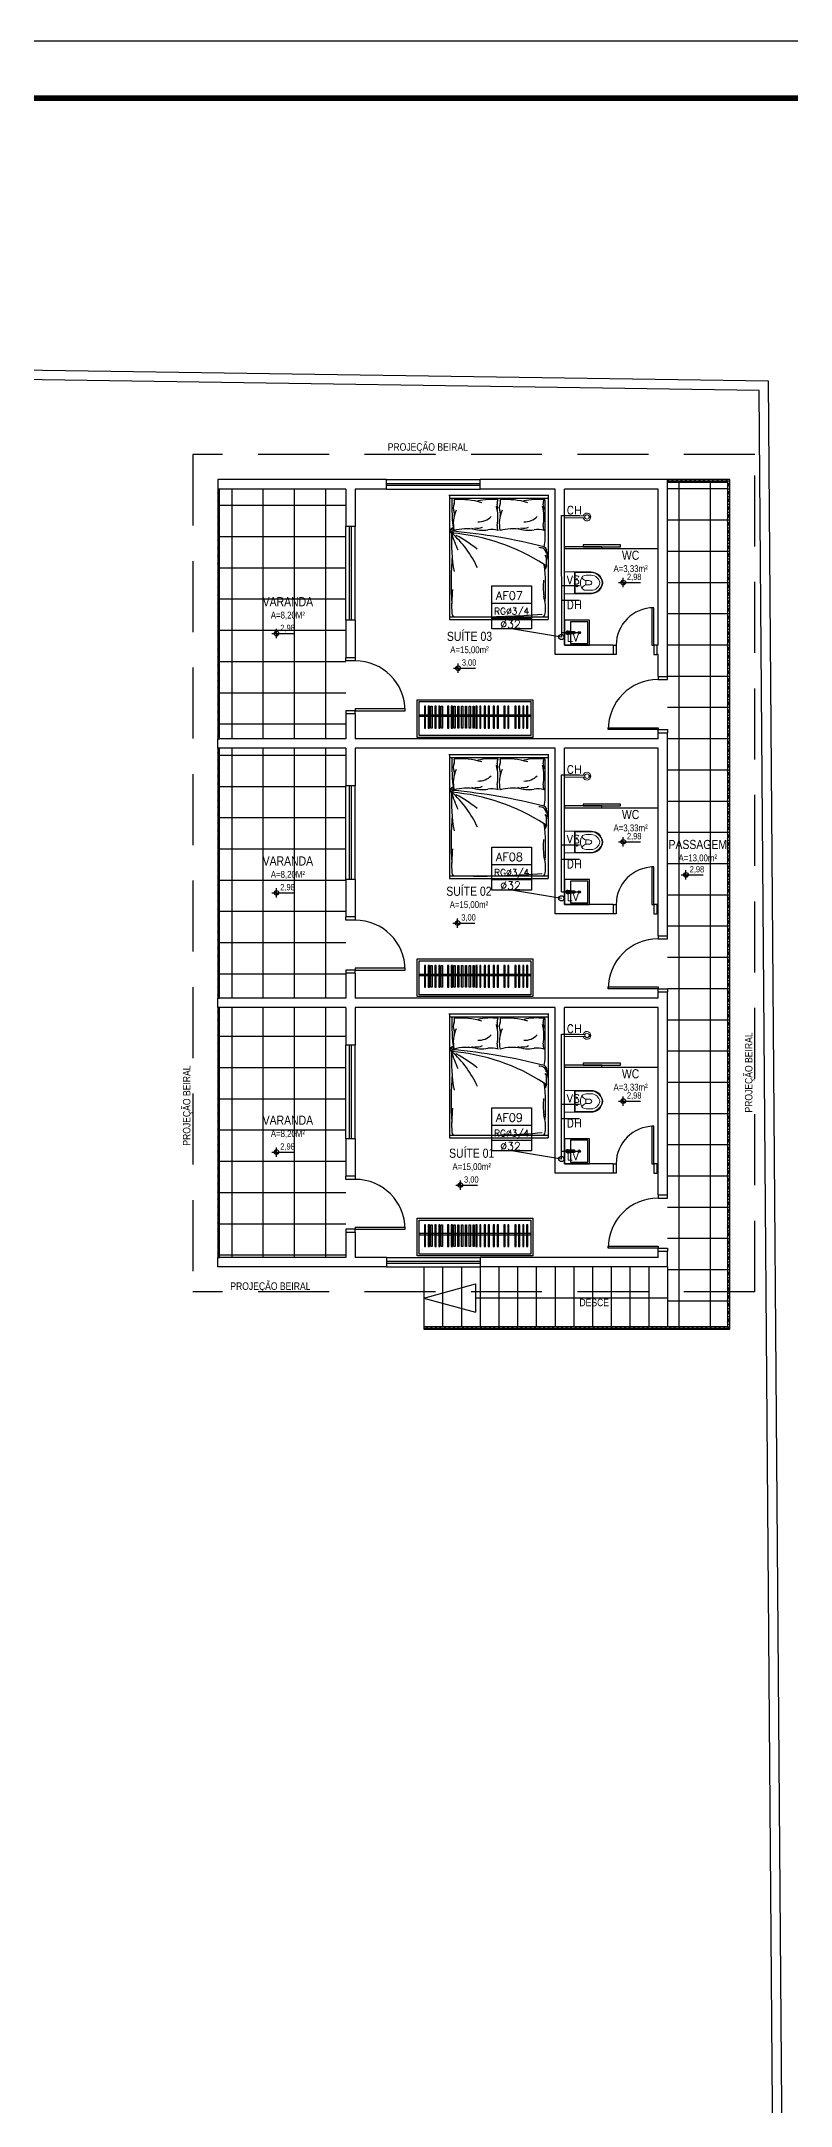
# Model space of a CAD drawing. Header units: millimetres. Extents: x 4156 to 4603, y 996 to 1078.
# Drawn here: x 4332.55 to 4345.76, y 1041.47 to 1077.82 of the extents above; entities that cross this region are included whole.
import ezdxf
from ezdxf.enums import TextEntityAlignment as Align

# ---------------------------------------------------------------- set-up
doc = ezdxf.new("R2010")
doc.units = ezdxf.units.MM
doc.header["$LTSCALE"] = 20
for name, pattern in [('DASHDOT', [1, 0.5, -0.25, 0, -0.25]), ('HIDDEN', [0.375, 0.25, -0.125]), ('HIDDEN2', [0.1875, 0.125, -0.0625])]:
    doc.linetypes.add(name, pattern=pattern)
for name, color, linetype in [('-HIDRO', 8, 'Continuous'), ('AF', 5, 'Continuous'), ('ARREDI_attrezzature', 175, 'Continuous'), ('COTA', 7, 'Continuous'), ('E-txt-g', 3, 'Continuous'), ('MOB', 251, 'Continuous'), ('P2', 1, 'Continuous'), ('Prumadas_L', 1, 'Continuous'), ('Prumadas_Q', 3, 'Continuous'), ('Prumadas_T', 2, 'Continuous')]:
    doc.layers.add(name, color=color, linetype=linetype)
doc.layers.add('E-Lay-9', color=9, linetype='Continuous', lineweight=9)
doc.layers.add('E-Txt-W', color=7, linetype='Continuous', lineweight=20)
doc.styles.add('F2', font='ARIALN.TTF')
doc.styles.add('REG60', font='romans.shx', dxfattribs={"width": 0.8, "height": 0.15})
doc.styles.add('REG80', font='romans.shx', dxfattribs={"width": 0.8, "height": 0.2})
doc.styles.add('ROMANS', font='romans__.ttf', dxfattribs={"height": 0.1})
pattern_1 = [(0, (1842.39324, 700.33921), (0, 0.06875), []), (60, (1842.39324, 700.33921), (-0.0595392465, 0.034375), []), (120, (1842.39324, 700.33921), (-0.0595392465, -0.034375), [])]

# ---------------------------------------------------------------- blocks, each defined once
blk = doc.blocks.new('TXT-AMB75')
at = {"layer": 'E-txt-g', "style": 'REG80', "width": 0.8, "flags": 8}
blk.add_attdef('TXT', text='', height=0.2, dxfattribs=at).set_placement((0.005, 0.296), align=Align.CENTER)
at = {"layer": 'E-Txt-W', "style": 'REG60', "width": 0.8, "flags": 8}
blk.add_attdef('TXT', text='', height=0.15, dxfattribs=at).set_placement((0.005, 0.027), align=Align.CENTER)
blk = doc.blocks.new('NV')
at = {"color": 4, "linetype": 'ByBlock', "ltscale": 0.5}
for p, q in [((-1.414, -0.142), (-1.414, 0.107)), ((-1.539, -0.018), (-0.953, -0.018))]:
    blk.add_line(p, q, dxfattribs=at)
at = {"color": 4, "ltscale": 2.5}
blk.add_circle((-1.414, -0.018), 0.0622, dxfattribs=at)
at = {"color": 4}
for points in [[(-1.414, -0.018), (-1.458, 0.026), (-1.476, -0.018), (-1.472, 0.006)], [(-1.414, -0.018), (-1.414, 0.045), (-1.458, 0.026), (-1.438, 0.04)], [(-1.414, -0.018), (-1.352, -0.018), (-1.37, -0.062), (-1.357, -0.041)], [(-1.414, -0.018), (-1.37, -0.062), (-1.414, -0.08), (-1.39, -0.075)]]:
    blk.add_solid(points, dxfattribs=at)
at = {"layer": 'E-Txt-W', "color": 4, "ltscale": 2.5, "style": 'F2'}
blk.add_attdef('COTAPISO', (-1.306, 0.073), '', height=0.15, dxfattribs=at)
blk = doc.blocks.new('vaso-s')
at = {"layer": 'E-Lay-9', "color": 8}
for p, q in [((0, 0.17), (0, 0)), ((0.426, 0.175), (0.005, 0.175)), ((0.16, 0.17), (0.16, 0.17)), ((0.16, 0.17), (0.16, 0)), ((0.426, 0.165), (0.165, 0.165)), ((0.17, 0), (0.17, 0.16)), ((0.213, 0.06), (0.189, 0.06)), ((0.201, 0.048), (0.201, 0.072)), ((0.341, 0.035), (0.341, 0)), ((0.391, 0.035), (0.341, 0.035)), ((0.431, 0.12), (0.346, 0.12)), ((0, -0.17), (0, 0)), ((0.426, -0.175), (0.005, -0.175)), ((0.16, -0.17), (0.16, 0)), ((0.16, -0.17), (0.16, -0.17)), ((0.426, -0.165), (0.165, -0.165)), ((0.17, 0), (0.17, -0.16)), ((0.213, -0.06), (0.189, -0.06)), ((0.201, -0.048), (0.201, -0.072)), ((0.341, -0.035), (0.341, 0)), ((0.391, -0.035), (0.341, -0.035)), ((0.431, -0.12), (0.346, -0.12))]:
    blk.add_line(p, q, dxfattribs=at)
for centre in [(0.201, 0.06), (0.201, -0.06)]:
    blk.add_circle(centre, 0.005, dxfattribs=at)
for centre, radius, start, end in [((0.005, 0.17), 0.005, 90, 180), ((0.155, 0.17), 0.005, 0, 90), ((0.165, 0.17), 0.00495, 180, 270), ((0.165, 0.16), 0.00495, 0, 90), ((0.518, -0.015), 0.262, 163.0355, 176.7233), ((0.346, 0.038), 0.0825, 90, 163.0355), ((0.375, 0.136), 0.107, 206.9395, 250.9647), ((0.391, -0.015), 0.05, 17.4576, 90), ((0.426, -0.015), 0.19, 4.5281, 90), ((0.426, -0.015), 0.18, 4.7802, 90), ((0.431, -0.015), 0.135, 6.3794, 90), ((0.005, -0.17), 0.005, 180, 270), ((0.155, -0.17), 0.005, 270, 0), ((0.165, -0.17), 0.00495, 90, 180), ((0.165, -0.16), 0.00495, 270, 0), ((0.518, 0.015), 0.262, 183.2767, 196.9645), ((0.346, -0.038), 0.0825, 196.9645, 270), ((0.375, -0.136), 0.107, 109.0353, 153.0605), ((0.391, 0.015), 0.05, 270, 342.5424), ((0.426, 0.015), 0.19, 270, 355.4719), ((0.426, 0.015), 0.18, 270, 355.2198), ((0.431, 0.015), 0.135, 270, 353.6206)]:
    blk.add_arc(centre, radius, start, end, dxfattribs=at)
blk = doc.blocks.new('Chuveiro')
at = {"layer": 'E-Lay-9', "color": 8}
for p, q in [((-0.031, 0.016), (-0.36, 0.016)), ((0.051, 0.016), (0.031, 0.016)), ((0.051, 0.016), (0.051, -0.016)), ((-0.031, -0.016), (-0.36, -0.016)), ((0.051, -0.016), (0.031, -0.016))]:
    blk.add_line(p, q, dxfattribs=at)
blk.add_circle((0, 0), 0.0348, dxfattribs=at)
for centre, radius, start, end in [((0, 0), 0.0624, 194.4775, 165.5225), ((0.009, 0), 0.0444, 339.4266, 20.5734)]:
    blk.add_arc(centre, radius, start, end, dxfattribs=at)
blk = doc.blocks.new('CUBA QUADRADA-flat-4-flat-1')
at = {"layer": 'MOB'}
blk.add_lwpolyline([(0, -0.2), (0.4, -0.2), (0.4, 0.2), (0, 0.2)], close=True, dxfattribs=at)
for points in [[(0.155, -0.02), (0.055, -0.03, -1), (0.055, 0.03), (0.155, 0.02, -1)], [(0.155, -0.01), (0.055, -0.02, -1), (0.055, 0.02), (0.155, 0.01, -1)]]:
    blk.add_lwpolyline(points, format="xyb", close=True, dxfattribs=at)
blk.add_lwpolyline([(0.1, -0.025), (0.1, -0.175), (0.375, -0.175), (0.375, 0.175), (0.1, 0.175), (0.1, 0.025)], dxfattribs=at)
for radius in [0.02, 0.0125]:
    blk.add_circle((0.238, 0), radius, dxfattribs=at)
blk = doc.blocks.new('cama')
at = {"layer": 'ARREDI_attrezzature', "color": 8}
for p, q in [((0.866, 1.046), (-0.717, 1.046)), ((-0.717, 1.046), (-0.717, -0.936)), ((-0.717, 1.003), (0.866, 1.003)), ((0.866, 1.046), (0.866, -0.936)), ((0.816, 0.355), (0.816, 0.964)), ((0.841, -0.062), (0.841, 0.035)), ((0.838, -0.079), (0.816, -0.138)), ((-0.717, -0.893), (0.866, -0.893)), ((-0.717, -0.936), (0.866, -0.936))]:
    blk.add_line(p, q, dxfattribs=at)
for centre, radius, start, end in [((2.638, 0.909), 3.316, 178.3703, 187.5322), ((0.767, 0.964), 0.0494, 360, 53.1301), ((-0.15, 0.598), 0.504, 155.118, 192.9862), ((-0.487, 0.846), 0.167, 155.7877, 202.8808), ((-0.719, 0.748), 0.0848, 339.0161, 22.8808), ((-0.714, 0.948), 0.0814, 335.7877, 21.7124), ((-0.533, -0.18), 1.162, 73.2017, 95.199), ((-0.251, 0.918), 0.291, 267.8295, 315.0098), ((-0.053, 0.101), 0.883, 82.5099, 103.5732), ((-0.698, 0.692), 0.758, 350.3711, 14.26), ((0.126, 0.931), 0.0789, 144.3788, 195.1988), ((-0.161, 0.853), 0.218, 347.312, 15.1988), ((0.25, 0.846), 0.167, 155.7877, 202.8808), ((0.587, 0.598), 0.504, 155.118, 192.9862), ((0.018, 0.748), 0.0848, 339.0161, 22.8808), ((0.023, 0.948), 0.0814, 335.7877, 21.7124), ((0.204, -0.18), 1.162, 73.2017, 95.199), ((0.486, 0.918), 0.291, 267.8295, 315.0098), ((0.684, 0.101), 0.883, 82.5099, 103.5732), ((0.04, 0.692), 0.758, 350.3711, 14.26), ((0.864, 0.931), 0.0789, 144.3788, 195.1988), ((0.577, 0.853), 0.218, 347.312, 15.1988), ((-0.662, 0.484), 0.0409, 81.6091, 243.9382), ((-0.65, 0.494), 0.0409, 202.6052, 274.4989), ((2.279, 0.318), 2.962, 177.4941, 189.5094), ((-1.784, -0.799), 1.665, 24.3833, 48.4532), ((-0.948, -2.764), 3.222, 57.0954, 85.2363), ((0.652, 0.784), 1.374, 194.1894, 206.3096), ((-0.659, 0.496), 0.0206, 81.2915, 258.1256), ((-1.523, -8.875), 9.391, 75.6716, 84.7419), ((-0.438, -0.252), 0.765, 79.7638, 105.4497), ((-1.581, -1.432), 2.082, 51.0376, 62.0856), ((-0.185, 0.936), 0.446, 246.6878, 281.1217), ((-0.264, 0.69), 0.167, 254.1407, 297.6985), ((-0.042, 0.158), 0.345, 72.3598, 99.3926), ((0.175, 0.544), 0.127, 170.3711, 206.9649), ((0.299, -0.252), 0.765, 79.7638, 105.4497), ((0.553, 0.936), 0.446, 246.6878, 281.1217), ((0.473, 0.69), 0.167, 254.1407, 297.6985), ((0.695, 0.158), 0.345, 72.3598, 99.3926), ((0.913, 0.544), 0.127, 170.3711, 206.9649), ((0.189, 0.364), 0.628, 347.089, 359.2313), ((5.77, -0.354), 6.458, 176.0268, 182.9761), ((0.701, -0.017), 0.232, 65.0339, 86.464), ((0.774, 0.16), 0.0692, 12.8827, 78.3869), ((0.735, 0.116), 0.1, 4.6849, 50.5984), ((0.735, 0.028), 0.107, 356.6017, 37.7302), ((0.499, 0.097), 0.351, 346.9286, 12.8827), ((2.656, -0.41), 1.869, 176.8413, 184.7569), ((-2.114, -0.42), 2.938, 355.67, 7.068), ((0.777, -0.101), 0.0494, 339.7541, 59.4872), ((0.792, -0.062), 0.0494, 339.7541, 360), ((0.792, -0.062), 0.0494, 339.7541, 360), ((1.493, -0.726), 2.174, 172.9481, 183.1174), ((0.205, -0.754), 0.618, 351.6155, 17.787), ((-0.628, -0.844), 0.0494, 180, 270), ((-0.225, 10.54), 11.434, 269.1087, 274.9762), ((0.767, -0.844), 0.0494, 270, 360)]:
    blk.add_arc(centre, radius, start, end, dxfattribs=at)
at = {"layer": 'COTA', "color": 8, "linetype": 'Continuous'}
blk.add_line((0.874, 1.046), (-0.726, 1.046), dxfattribs=at)

msp = doc.modelspace()

# ---------------------------------------------------------------- hatches: boundary and pattern name
at = {"layer": '-HIDRO'}
h = msp.add_hatch(dxfattribs=at)
h.set_pattern_fill('ANSI37,_O', color=256, scale=4.4, angle=45)
h.set_pattern_definition([(90, (1978.61603, 654.3969), (-0.55, 3e-16), []), (180, (1978.61603, 654.3969), (-3e-16, -0.55), [])])
h.paths.add_polyline_path([(4337.92, 1060.803), (4335.665, 1060.803), (4335.665, 1056.403), (4337.92, 1056.403)])
h.paths.add_polyline_path([(4336.74, 1058.258, -1), (4336.658, 1058.258, -1)], flags=16)
h.paths.add_polyline_path([(4337.92, 1065.368), (4335.665, 1065.368), (4335.665, 1060.968), (4337.92, 1060.968)])
h.paths.add_polyline_path([(4337.92, 1069.933), (4335.665, 1069.933), (4335.665, 1065.533), (4337.92, 1065.533)])
h = msp.add_hatch(dxfattribs=at)
h.set_pattern_fill('NET3', color=256, scale=0.55, style=0)
h.set_pattern_definition([(0, (1842.39324, 709.46921), (0, 0.06875), []), (60, (1842.39324, 709.46921), (-0.0595392465, 0.034375), []), (120, (1842.39324, 709.46921), (-0.0595392465, -0.034375), [])])
h.paths.add_polyline_path([(4335.665, 1065.533), (4335.696, 1065.533), (4335.696, 1069.933), (4335.665, 1069.933)])
h = msp.add_hatch(dxfattribs=at)
h.set_pattern_fill('NET3', color=256, scale=0.55, style=0)
h.set_pattern_definition(pattern_1)
h.paths.add_polyline_path([(4339.295, 1055.138), (4344.685, 1055.138), (4344.685, 1070.098), (4343.585, 1070.098), (4343.585, 1070.054), (4344.644, 1070.054), (4344.644, 1055.179), (4339.295, 1055.179)])
h = msp.add_hatch(dxfattribs=at)
h.set_pattern_fill('ANSI37,_O', color=256, scale=4.4, angle=45)
h.set_pattern_definition([(90, (1842.39324, 700.3392), (-0.55, 2e-16), []), (180, (1842.39324, 700.3392), (-2e-16, -0.55), [])])
h.paths.add_polyline_path([(4343.585, 1055.179), (4344.644, 1055.179), (4344.644, 1070.054), (4343.585, 1070.054)])
h = msp.add_hatch(dxfattribs=at)
h.set_pattern_fill('NET3', color=256, scale=0.55, style=0)
h.set_pattern_definition([(0, (1842.39324, 704.90421), (0, 0.06875), []), (60, (1842.39324, 704.90421), (-0.0595392465, 0.034375), []), (120, (1842.39324, 704.90421), (-0.0595392465, -0.034375), [])])
h.paths.add_polyline_path([(4335.665, 1060.968), (4335.696, 1060.968), (4335.696, 1065.368), (4335.665, 1065.368)])
h = msp.add_hatch(dxfattribs=at)
h.set_pattern_fill('NET3', color=256, scale=0.55, style=0)
h.set_pattern_definition(pattern_1)
h.paths.add_polyline_path([(4335.665, 1056.403), (4335.696, 1056.403), (4335.696, 1060.803), (4335.665, 1060.803)])

# ---------------------------------------------------------------- linework, layer by layer
for p, q in [((4345.364, 1071.832), (4312.141, 1072.319)), ((4345.2, 1071.669), (4312.267, 1072.154)), ((4345.721, 1005.169), (4345.2, 1071.669)), ((4345.888, 1005.004), (4345.364, 1071.832)), ((4338.635, 1069.933), (4338.635, 1070.098)), ((4338.635, 1070.098), (4340.285, 1070.098)), ((4338.635, 1069.933), (4340.285, 1069.933)), ((4340.285, 1069.933), (4340.285, 1070.098)), ((4337.92, 1067.623), (4337.92, 1069.273)), ((4338.085, 1067.623), (4338.085, 1069.273)), ((4341.77, 1068.885), (4343.42, 1068.885)), ((4343.42, 1067.183), (4343.398, 1067.183)), ((4343.42, 1067.018), (4343.398, 1067.018)), ((4343.42, 1066.633), (4343.585, 1066.633)), ((4343.42, 1065.643), (4343.585, 1065.643)), ((4338.085, 1064.708), (4337.92, 1064.708)), ((4337.92, 1063.058), (4337.92, 1064.708)), ((4338.085, 1063.058), (4338.085, 1064.708)), ((4341.77, 1064.32), (4343.42, 1064.32)), ((4343.42, 1062.618), (4343.398, 1062.618)), ((4343.398, 1062.618), (4343.398, 1062.453)), ((4343.42, 1062.453), (4343.398, 1062.453)), ((4343.42, 1062.068), (4343.585, 1062.068)), ((4343.42, 1061.078), (4343.585, 1061.078)), ((4337.92, 1058.493), (4337.92, 1060.143)), ((4338.085, 1058.493), (4338.085, 1060.143)), ((4341.77, 1059.755), (4343.42, 1059.755)), ((4342.628, 1058.053), (4342.628, 1057.888)), ((4343.42, 1058.053), (4343.398, 1058.053)), ((4343.398, 1058.053), (4343.398, 1057.888)), ((4343.42, 1057.888), (4343.398, 1057.888)), ((4343.42, 1057.503), (4343.585, 1057.503)), ((4338.635, 1056.403), (4338.635, 1056.238)), ((4338.635, 1056.403), (4340.285, 1056.403)), ((4340.285, 1056.403), (4340.285, 1056.238)), ((4343.42, 1056.513), (4343.585, 1056.513)), ((4338.635, 1056.238), (4340.285, 1056.238))]:
    msp.add_line(p, q, dxfattribs=at)
at = {"layer": '-HIDRO', "linetype": 'HIDDEN', "ltscale": 0.25}
for p, q in [((4345.125, 1070.538), (4335.225, 1070.538)), ((4335.225, 1070.538), (4335.225, 1055.798)), ((4345.125, 1055.798), (4345.125, 1070.538)), ((4345.125, 1055.798), (4335.225, 1055.798))]:
    msp.add_line(p, q, dxfattribs=at)
at = {"layer": '-HIDRO', "linetype": 'Continuous'}
for p, q in [((4338.635, 1070.098), (4335.665, 1070.098)), ((4335.665, 1070.098), (4335.665, 1069.933)), ((4337.92, 1069.933), (4335.665, 1069.933)), ((4337.92, 1069.933), (4337.92, 1069.273)), ((4338.635, 1069.933), (4338.085, 1069.933)), ((4338.085, 1069.933), (4338.085, 1069.273)), ((4343.585, 1070.098), (4340.285, 1070.098)), ((4341.605, 1069.933), (4340.285, 1069.933)), ((4341.605, 1067.018), (4341.605, 1069.933)), ((4343.42, 1069.933), (4341.77, 1069.933)), ((4341.77, 1067.183), (4341.77, 1069.933)), ((4343.42, 1067.183), (4343.42, 1069.933)), ((4343.585, 1066.633), (4343.585, 1070.098)), ((4338.085, 1069.273), (4337.92, 1069.273)), ((4341.77, 1068.885), (4343.42, 1068.885)), ((4337.92, 1067.623), (4337.92, 1066.963)), ((4338.085, 1067.623), (4337.92, 1067.623)), ((4338.085, 1067.623), (4338.085, 1066.963)), ((4338.085, 1066.963), (4337.92, 1066.963)), ((4342.628, 1067.018), (4341.605, 1067.018)), ((4342.628, 1067.183), (4341.77, 1067.183)), ((4342.628, 1067.183), (4342.628, 1067.018)), ((4343.398, 1067.183), (4343.398, 1067.018)), ((4343.42, 1066.633), (4343.42, 1067.018)), ((4337.92, 1065.973), (4337.92, 1065.533)), ((4338.085, 1065.973), (4337.92, 1065.973)), ((4338.085, 1065.973), (4338.085, 1065.533)), ((4337.92, 1065.533), (4335.665, 1065.533)), ((4335.665, 1065.368), (4335.665, 1065.533)), ((4343.42, 1065.533), (4338.085, 1065.533)), ((4343.42, 1065.533), (4343.42, 1065.643)), ((4343.585, 1062.068), (4343.585, 1065.643)), ((4337.92, 1065.368), (4335.665, 1065.368)), ((4337.92, 1065.368), (4337.92, 1064.708)), ((4341.605, 1065.368), (4338.085, 1065.368)), ((4338.085, 1065.368), (4338.085, 1064.708)), ((4341.605, 1062.453), (4341.605, 1065.368)), ((4343.42, 1065.368), (4341.77, 1065.368)), ((4341.77, 1062.618), (4341.77, 1065.368)), ((4343.42, 1062.068), (4343.42, 1065.368)), ((4343.42, 1062.618), (4343.42, 1065.368)), ((4341.77, 1064.32), (4343.42, 1064.32)), ((4337.92, 1063.058), (4337.92, 1062.398)), ((4338.085, 1063.058), (4337.92, 1063.058)), ((4338.085, 1063.058), (4338.085, 1062.398)), ((4342.628, 1062.618), (4341.77, 1062.618)), ((4342.628, 1062.618), (4342.628, 1062.453)), ((4338.085, 1062.398), (4337.92, 1062.398)), ((4342.628, 1062.453), (4341.605, 1062.453)), ((4337.92, 1061.408), (4337.92, 1060.968)), ((4338.085, 1061.408), (4337.92, 1061.408)), ((4338.085, 1061.408), (4338.085, 1060.968)), ((4343.42, 1060.968), (4343.42, 1061.078)), ((4343.585, 1057.503), (4343.585, 1061.078)), ((4337.92, 1060.968), (4335.665, 1060.968)), ((4335.665, 1060.803), (4335.665, 1060.968)), ((4337.92, 1060.803), (4335.665, 1060.803)), ((4337.92, 1060.803), (4337.92, 1060.143)), ((4343.42, 1060.968), (4338.085, 1060.968)), ((4341.605, 1060.803), (4338.085, 1060.803)), ((4338.085, 1060.803), (4338.085, 1060.143)), ((4341.605, 1057.888), (4341.605, 1060.803)), ((4343.42, 1060.803), (4341.77, 1060.803)), ((4341.77, 1058.053), (4341.77, 1060.803)), ((4343.42, 1057.503), (4343.42, 1060.803)), ((4343.42, 1058.053), (4343.42, 1060.803)), ((4338.085, 1060.143), (4337.92, 1060.143)), ((4341.77, 1059.755), (4343.42, 1059.755)), ((4337.92, 1058.493), (4337.92, 1057.833)), ((4338.085, 1058.493), (4337.92, 1058.493)), ((4338.085, 1058.493), (4338.085, 1057.833)), ((4338.085, 1057.833), (4337.92, 1057.833)), ((4342.628, 1057.888), (4341.605, 1057.888)), ((4342.628, 1058.053), (4341.77, 1058.053)), ((4337.92, 1056.843), (4337.92, 1056.403)), ((4338.085, 1056.843), (4337.92, 1056.843)), ((4338.085, 1056.843), (4338.085, 1056.403)), ((4337.92, 1056.403), (4335.665, 1056.403)), ((4335.665, 1056.238), (4335.665, 1056.403)), ((4338.635, 1056.403), (4338.085, 1056.403)), ((4343.42, 1056.403), (4340.285, 1056.403)), ((4343.42, 1056.403), (4343.42, 1056.513)), ((4343.585, 1056.238), (4343.585, 1056.513)), ((4338.635, 1056.238), (4335.665, 1056.238)), ((4339.295, 1056.238), (4339.295, 1055.138)), ((4339.625, 1056.238), (4339.625, 1055.179)), ((4339.955, 1056.238), (4339.955, 1055.179)), ((4343.585, 1056.238), (4340.285, 1056.238)), ((4340.285, 1056.238), (4340.285, 1055.179)), ((4340.615, 1056.238), (4340.615, 1055.179)), ((4340.945, 1056.238), (4340.945, 1055.179)), ((4341.275, 1056.238), (4341.275, 1055.179)), ((4341.605, 1056.238), (4341.605, 1055.179)), ((4341.935, 1056.238), (4341.935, 1055.179)), ((4342.265, 1056.238), (4342.265, 1055.179)), ((4342.595, 1056.238), (4342.595, 1055.179)), ((4342.925, 1056.238), (4342.925, 1055.179)), ((4343.255, 1056.238), (4343.255, 1055.179)), ((4343.585, 1056.238), (4343.585, 1055.179)), ((4339.295, 1055.688), (4340.206, 1055.938)), ((4339.295, 1055.688), (4340.206, 1055.438)), ((4340.206, 1055.938), (4340.206, 1055.438))]:
    msp.add_line(p, q, dxfattribs=at)
at = {"layer": '-HIDRO', "linetype": 'HIDDEN'}
for p, q in [((4338.635, 1070.032), (4340.285, 1070.032)), ((4338.635, 1069.999), (4340.285, 1069.999)), ((4337.986, 1067.623), (4337.986, 1069.273)), ((4338.019, 1067.623), (4338.019, 1069.273)), ((4337.986, 1063.058), (4337.986, 1064.708)), ((4338.019, 1063.058), (4338.019, 1064.708)), ((4337.986, 1058.493), (4337.986, 1060.143)), ((4338.019, 1058.493), (4338.019, 1060.143)), ((4338.635, 1056.337), (4340.285, 1056.337)), ((4338.635, 1056.304), (4340.285, 1056.304))]:
    msp.add_line(p, q, dxfattribs=at)
at = {"layer": '-HIDRO', "ltscale": 0.5}
for p, q in [((4341.181, 1065.952), (4339.212, 1065.952)), ((4341.181, 1065.925), (4339.212, 1065.925)), ((4341.181, 1061.387), (4339.212, 1061.387)), ((4341.181, 1061.36), (4339.212, 1061.36)), ((4341.181, 1056.822), (4339.212, 1056.822)), ((4341.181, 1056.795), (4339.212, 1056.795))]:
    msp.add_line(p, q, dxfattribs=at)
at = {"layer": '-HIDRO', "linetype": 'DASHDOT'}
msp.add_line((4343.585, 1055.688), (4340.206, 1055.688), dxfattribs=at)
at = {"layer": '-HIDRO'}
for points in [[(4335.665, 1065.533), (4335.696, 1065.533), (4335.696, 1069.933), (4335.665, 1069.933)], [(4341.77, 1068.885), (4342.43, 1068.885), (4342.43, 1068.918), (4341.77, 1068.918)], [(4342.1, 1068.918), (4342.76, 1068.918), (4342.76, 1068.951), (4342.1, 1068.951)], [(4343.343, 1067.183), (4343.343, 1067.843), (4343.31, 1067.843), (4343.31, 1067.183)], [(4341.214, 1065.56), (4339.179, 1065.56), (4339.179, 1066.224), (4341.214, 1066.224)], [(4341.181, 1065.593), (4339.212, 1065.593), (4339.212, 1066.191), (4341.181, 1066.191)], [(4338.085, 1066.028), (4338.965, 1066.028), (4338.965, 1066.061), (4338.085, 1066.061)], [(4343.42, 1065.698), (4342.54, 1065.698), (4342.54, 1065.731), (4343.42, 1065.731)], [(4335.665, 1060.968), (4335.696, 1060.968), (4335.696, 1065.368), (4335.665, 1065.368)], [(4341.77, 1064.32), (4342.43, 1064.32), (4342.43, 1064.353), (4341.77, 1064.353)], [(4342.1, 1064.353), (4342.76, 1064.353), (4342.76, 1064.386), (4342.1, 1064.386)], [(4343.343, 1062.618), (4343.343, 1063.278), (4343.31, 1063.278), (4343.31, 1062.618)], [(4338.085, 1061.463), (4338.965, 1061.463), (4338.965, 1061.496), (4338.085, 1061.496)], [(4341.214, 1060.995), (4339.179, 1060.995), (4339.179, 1061.659), (4341.214, 1061.659)], [(4341.181, 1061.028), (4339.212, 1061.028), (4339.212, 1061.626), (4341.181, 1061.626)], [(4343.42, 1061.133), (4342.54, 1061.133), (4342.54, 1061.166), (4343.42, 1061.166)], [(4335.665, 1056.403), (4335.696, 1056.403), (4335.696, 1060.803), (4335.665, 1060.803)], [(4341.77, 1059.755), (4342.43, 1059.755), (4342.43, 1059.788), (4341.77, 1059.788)], [(4342.1, 1059.788), (4342.76, 1059.788), (4342.76, 1059.821), (4342.1, 1059.821)], [(4343.343, 1058.053), (4343.343, 1058.713), (4343.31, 1058.713), (4343.31, 1058.053)], [(4341.214, 1056.43), (4339.179, 1056.43), (4339.179, 1057.094), (4341.214, 1057.094)], [(4341.181, 1056.463), (4339.212, 1056.463), (4339.212, 1057.061), (4341.181, 1057.061)], [(4338.085, 1056.898), (4338.965, 1056.898), (4338.965, 1056.931), (4338.085, 1056.931)], [(4343.42, 1056.568), (4342.54, 1056.568), (4342.54, 1056.601), (4343.42, 1056.601)]]:
    msp.add_lwpolyline(points, close=True, dxfattribs=at)
for points in [[(4339.295, 1055.138), (4344.685, 1055.138), (4344.685, 1070.098), (4343.585, 1070.098), (4343.585, 1070.054), (4344.644, 1070.054), (4344.644, 1055.179), (4339.295, 1055.179), (4339.295, 1055.138)], [(4338.085, 1066.963), (4338.085, 1066.908), (4337.92, 1066.908), (4337.92, 1066.963)], [(4342.628, 1067.183), (4342.683, 1067.183), (4342.683, 1067.018), (4342.628, 1067.018)], [(4343.398, 1067.183), (4343.343, 1067.183), (4343.343, 1067.018), (4343.398, 1067.018)], [(4343.42, 1066.633), (4343.42, 1066.578), (4343.585, 1066.578), (4343.585, 1066.633)], [(4338.085, 1065.973), (4338.085, 1066.028), (4337.92, 1066.028), (4337.92, 1065.973)], [(4343.42, 1065.643), (4343.42, 1065.698), (4343.585, 1065.698), (4343.585, 1065.643)], [(4342.628, 1062.618), (4342.683, 1062.618), (4342.683, 1062.453), (4342.628, 1062.453)], [(4343.398, 1062.618), (4343.343, 1062.618), (4343.343, 1062.453), (4343.398, 1062.453)], [(4338.085, 1062.398), (4338.085, 1062.343), (4337.92, 1062.343), (4337.92, 1062.398)], [(4343.42, 1062.068), (4343.42, 1062.013), (4343.585, 1062.013), (4343.585, 1062.068)], [(4338.085, 1061.408), (4338.085, 1061.463), (4337.92, 1061.463), (4337.92, 1061.408)], [(4343.42, 1061.078), (4343.42, 1061.133), (4343.585, 1061.133), (4343.585, 1061.078)], [(4338.085, 1057.833), (4338.085, 1057.778), (4337.92, 1057.778), (4337.92, 1057.833)], [(4342.628, 1058.053), (4342.683, 1058.053), (4342.683, 1057.888), (4342.628, 1057.888)], [(4343.398, 1058.053), (4343.343, 1058.053), (4343.343, 1057.888), (4343.398, 1057.888)], [(4343.42, 1057.503), (4343.42, 1057.448), (4343.585, 1057.448), (4343.585, 1057.503)], [(4338.085, 1056.843), (4338.085, 1056.898), (4337.92, 1056.898), (4337.92, 1056.843)], [(4343.42, 1056.513), (4343.42, 1056.568), (4343.585, 1056.568), (4343.585, 1056.513)]]:
    msp.add_lwpolyline(points, dxfattribs=at)
at = {"layer": '-HIDRO', "ltscale": 0.5}
for points in [[(4339.304, 1065.724), (4339.326, 1065.724), (4339.326, 1066.109), (4339.304, 1066.109)], [(4339.372, 1065.724), (4339.394, 1065.724), (4339.394, 1066.109), (4339.372, 1066.109)], [(4339.439, 1065.724), (4339.417, 1065.724), (4339.417, 1066.109), (4339.439, 1066.109)], [(4339.489, 1065.724), (4339.511, 1065.724), (4339.511, 1066.109), (4339.489, 1066.109)], [(4339.556, 1065.724), (4339.578, 1065.724), (4339.578, 1066.109), (4339.556, 1066.109)], [(4339.623, 1065.724), (4339.601, 1065.724), (4339.601, 1066.109), (4339.623, 1066.109)], [(4339.71, 1065.724), (4339.732, 1065.724), (4339.732, 1066.109), (4339.71, 1066.109)], [(4339.777, 1065.724), (4339.799, 1065.724), (4339.799, 1066.109), (4339.777, 1066.109)], [(4339.844, 1065.724), (4339.822, 1065.724), (4339.822, 1066.109), (4339.844, 1066.109)], [(4339.912, 1065.724), (4339.89, 1065.724), (4339.89, 1066.109), (4339.912, 1066.109)], [(4339.98, 1065.724), (4339.958, 1065.724), (4339.958, 1066.109), (4339.98, 1066.109)], [(4340.048, 1065.724), (4340.026, 1065.724), (4340.026, 1066.109), (4340.048, 1066.109)], [(4340.115, 1065.724), (4340.093, 1065.724), (4340.093, 1066.109), (4340.115, 1066.109)], [(4340.183, 1065.724), (4340.161, 1065.724), (4340.161, 1066.109), (4340.183, 1066.109)], [(4340.21, 1065.724), (4340.232, 1065.724), (4340.232, 1066.109), (4340.21, 1066.109)], [(4340.278, 1065.724), (4340.3, 1065.724), (4340.3, 1066.109), (4340.278, 1066.109)], [(4340.358, 1065.724), (4340.38, 1065.724), (4340.38, 1066.109), (4340.358, 1066.109)], [(4340.426, 1065.724), (4340.448, 1065.724), (4340.448, 1066.109), (4340.426, 1066.109)], [(4340.518, 1065.724), (4340.54, 1065.724), (4340.54, 1066.109), (4340.518, 1066.109)], [(4340.586, 1065.724), (4340.608, 1065.724), (4340.608, 1066.109), (4340.586, 1066.109)], [(4340.703, 1065.724), (4340.725, 1065.724), (4340.725, 1066.109), (4340.703, 1066.109)], [(4340.771, 1065.724), (4340.793, 1065.724), (4340.793, 1066.109), (4340.771, 1066.109)], [(4340.896, 1065.724), (4340.918, 1065.724), (4340.918, 1066.109), (4340.896, 1066.109)], [(4340.964, 1065.724), (4340.986, 1065.724), (4340.986, 1066.109), (4340.964, 1066.109)], [(4341.035, 1065.724), (4341.057, 1065.724), (4341.057, 1066.109), (4341.035, 1066.109)], [(4341.103, 1065.724), (4341.125, 1065.724), (4341.125, 1066.109), (4341.103, 1066.109)], [(4339.304, 1061.159), (4339.326, 1061.159), (4339.326, 1061.544), (4339.304, 1061.544)], [(4339.372, 1061.159), (4339.394, 1061.159), (4339.394, 1061.544), (4339.372, 1061.544)], [(4339.439, 1061.159), (4339.417, 1061.159), (4339.417, 1061.544), (4339.439, 1061.544)], [(4339.489, 1061.159), (4339.511, 1061.159), (4339.511, 1061.544), (4339.489, 1061.544)], [(4339.556, 1061.159), (4339.578, 1061.159), (4339.578, 1061.544), (4339.556, 1061.544)], [(4339.623, 1061.159), (4339.601, 1061.159), (4339.601, 1061.544), (4339.623, 1061.544)], [(4339.71, 1061.159), (4339.732, 1061.159), (4339.732, 1061.544), (4339.71, 1061.544)], [(4339.777, 1061.159), (4339.799, 1061.159), (4339.799, 1061.544), (4339.777, 1061.544)], [(4339.844, 1061.159), (4339.822, 1061.159), (4339.822, 1061.544), (4339.844, 1061.544)], [(4339.912, 1061.159), (4339.89, 1061.159), (4339.89, 1061.544), (4339.912, 1061.544)], [(4339.98, 1061.159), (4339.958, 1061.159), (4339.958, 1061.544), (4339.98, 1061.544)], [(4340.048, 1061.159), (4340.026, 1061.159), (4340.026, 1061.544), (4340.048, 1061.544)], [(4340.115, 1061.159), (4340.093, 1061.159), (4340.093, 1061.544), (4340.115, 1061.544)], [(4340.183, 1061.159), (4340.161, 1061.159), (4340.161, 1061.544), (4340.183, 1061.544)], [(4340.21, 1061.159), (4340.232, 1061.159), (4340.232, 1061.544), (4340.21, 1061.544)], [(4340.278, 1061.159), (4340.3, 1061.159), (4340.3, 1061.544), (4340.278, 1061.544)], [(4340.358, 1061.159), (4340.38, 1061.159), (4340.38, 1061.544), (4340.358, 1061.544)], [(4340.426, 1061.159), (4340.448, 1061.159), (4340.448, 1061.544), (4340.426, 1061.544)], [(4340.518, 1061.159), (4340.54, 1061.159), (4340.54, 1061.544), (4340.518, 1061.544)], [(4340.586, 1061.159), (4340.608, 1061.159), (4340.608, 1061.544), (4340.586, 1061.544)], [(4340.703, 1061.159), (4340.725, 1061.159), (4340.725, 1061.544), (4340.703, 1061.544)], [(4340.771, 1061.159), (4340.793, 1061.159), (4340.793, 1061.544), (4340.771, 1061.544)], [(4340.896, 1061.159), (4340.918, 1061.159), (4340.918, 1061.544), (4340.896, 1061.544)], [(4340.964, 1061.159), (4340.986, 1061.159), (4340.986, 1061.544), (4340.964, 1061.544)], [(4341.035, 1061.159), (4341.057, 1061.159), (4341.057, 1061.544), (4341.035, 1061.544)], [(4341.103, 1061.159), (4341.125, 1061.159), (4341.125, 1061.544), (4341.103, 1061.544)], [(4339.304, 1056.594), (4339.326, 1056.594), (4339.326, 1056.979), (4339.304, 1056.979)], [(4339.372, 1056.594), (4339.394, 1056.594), (4339.394, 1056.979), (4339.372, 1056.979)], [(4339.439, 1056.594), (4339.417, 1056.594), (4339.417, 1056.979), (4339.439, 1056.979)], [(4339.489, 1056.594), (4339.511, 1056.594), (4339.511, 1056.979), (4339.489, 1056.979)], [(4339.556, 1056.594), (4339.578, 1056.594), (4339.578, 1056.979), (4339.556, 1056.979)], [(4339.623, 1056.594), (4339.601, 1056.594), (4339.601, 1056.979), (4339.623, 1056.979)], [(4339.71, 1056.594), (4339.732, 1056.594), (4339.732, 1056.979), (4339.71, 1056.979)], [(4339.777, 1056.594), (4339.799, 1056.594), (4339.799, 1056.979), (4339.777, 1056.979)], [(4339.844, 1056.594), (4339.822, 1056.594), (4339.822, 1056.979), (4339.844, 1056.979)], [(4339.912, 1056.594), (4339.89, 1056.594), (4339.89, 1056.979), (4339.912, 1056.979)], [(4339.98, 1056.594), (4339.958, 1056.594), (4339.958, 1056.979), (4339.98, 1056.979)], [(4340.048, 1056.594), (4340.026, 1056.594), (4340.026, 1056.979), (4340.048, 1056.979)], [(4340.115, 1056.594), (4340.093, 1056.594), (4340.093, 1056.979), (4340.115, 1056.979)], [(4340.183, 1056.594), (4340.161, 1056.594), (4340.161, 1056.979), (4340.183, 1056.979)], [(4340.21, 1056.594), (4340.232, 1056.594), (4340.232, 1056.979), (4340.21, 1056.979)], [(4340.278, 1056.594), (4340.3, 1056.594), (4340.3, 1056.979), (4340.278, 1056.979)], [(4340.358, 1056.594), (4340.38, 1056.594), (4340.38, 1056.979), (4340.358, 1056.979)], [(4340.426, 1056.594), (4340.448, 1056.594), (4340.448, 1056.979), (4340.426, 1056.979)], [(4340.518, 1056.594), (4340.54, 1056.594), (4340.54, 1056.979), (4340.518, 1056.979)], [(4340.586, 1056.594), (4340.608, 1056.594), (4340.608, 1056.979), (4340.586, 1056.979)], [(4340.703, 1056.594), (4340.725, 1056.594), (4340.725, 1056.979), (4340.703, 1056.979)], [(4340.771, 1056.594), (4340.793, 1056.594), (4340.793, 1056.979), (4340.771, 1056.979)], [(4340.896, 1056.594), (4340.918, 1056.594), (4340.918, 1056.979), (4340.896, 1056.979)], [(4340.964, 1056.594), (4340.986, 1056.594), (4340.986, 1056.979), (4340.964, 1056.979)], [(4341.035, 1056.594), (4341.057, 1056.594), (4341.057, 1056.979), (4341.035, 1056.979)], [(4341.103, 1056.594), (4341.125, 1056.594), (4341.125, 1056.979), (4341.103, 1056.979)]]:
    msp.add_lwpolyline(points, close=True, dxfattribs=at)
at = {"layer": '-HIDRO'}
for centre, radius, start, end in [((4343.343, 1067.183), 0.66, 90, 180), ((4338.085, 1066.028), 0.88, 360, 90), ((4343.42, 1065.698), 0.88, 90, 180), ((4343.343, 1062.618), 0.66, 90, 180), ((4338.085, 1061.463), 0.88, 360, 90), ((4343.42, 1061.133), 0.88, 90, 180), ((4343.343, 1058.053), 0.66, 90, 180), ((4338.085, 1056.898), 0.88, 360, 90), ((4343.42, 1056.568), 0.88, 90, 180)]:
    msp.add_arc(centre, radius, start, end, dxfattribs=at)
at = {"layer": 'AF'}
for p, q in [((4341.723, 1067.326, -0.025), (4341.717, 1069.464)), ((4341.717, 1069.464), (4342.034, 1069.464)), ((4341.721, 1068.232), (4342.034, 1068.232)), ((4341.721, 1067.978), (4342.034, 1067.978)), ((4341.723, 1067.408, -0.024), (4342.035, 1067.408, -0.024)), ((4341.717, 1062.84), (4341.717, 1064.899)), ((4341.717, 1064.899), (4342.034, 1064.899)), ((4341.717, 1063.667), (4342.034, 1063.667)), ((4341.717, 1063.413), (4342.034, 1063.413)), ((4341.717, 1062.84), (4342.034, 1062.84)), ((4341.716, 1058.136, 0.005), (4341.717, 1060.334)), ((4341.717, 1060.334), (4342.034, 1060.334)), ((4341.717, 1059.102), (4342.034, 1059.102)), ((4341.717, 1058.848), (4342.034, 1058.848)), ((4341.717, 1058.276), (4342.034, 1058.276))]:
    msp.add_line(p, q, dxfattribs=at)
for centre in [(4341.716, 1067.327, 0.003), (4341.716, 1062.726, 0.003), (4341.716, 1058.136, 0.003)]:
    msp.add_circle(centre, 0.0452, dxfattribs=at)
at = {"layer": 'P2'}
msp.add_lwpolyline([(4365.592, 996.216), (4365.592, 1077.816), (4306.192, 1077.816), (4306.192, 996.216)], close=True, dxfattribs=at)
at = {"layer": 'P2', "const_width": 0.1}
msp.add_lwpolyline([(4364.592, 997.216), (4364.592, 1076.816), (4307.192, 1076.816), (4307.192, 997.216)], close=True, dxfattribs=at)
at = {"layer": 'Prumadas_L'}
for p, q in [((4340.494, 1067.923, 3.618), (4341.188, 1067.923, 3.618)), ((4340.494, 1067.657, 3.618), (4341.188, 1067.657, 3.618)), ((4341.716, 1067.327, 0.003), (4340.841, 1067.469, 3.618)), ((4340.494, 1063.322, 3.618), (4341.188, 1063.322, 3.618)), ((4340.494, 1063.056, 3.618), (4341.188, 1063.056, 3.618)), ((4341.716, 1062.726, 0.003), (4340.841, 1062.867, 3.618)), ((4340.494, 1058.732, 3.618), (4341.188, 1058.732, 3.618)), ((4340.494, 1058.466, 3.618), (4341.188, 1058.466, 3.618)), ((4341.716, 1058.136, 0.003), (4340.841, 1058.278, 3.618))]:
    msp.add_line(p, q, dxfattribs=at)
at = {"layer": 'Prumadas_Q'}
for p, q in [((4340.494, 1068.231, 3.618), (4341.188, 1068.231, 3.618)), ((4340.494, 1067.469, 3.618), (4340.494, 1068.231, 3.618)), ((4341.188, 1068.231, 3.618), (4341.188, 1067.469, 3.618)), ((4341.188, 1067.469, 3.618), (4340.494, 1067.469, 3.618)), ((4340.494, 1063.629, 3.618), (4341.188, 1063.629, 3.618)), ((4340.494, 1062.867, 3.618), (4340.494, 1063.629, 3.618)), ((4341.188, 1063.629, 3.618), (4341.188, 1062.867, 3.618)), ((4341.188, 1062.867, 3.618), (4340.494, 1062.867, 3.618)), ((4340.494, 1059.039, 3.618), (4341.188, 1059.039, 3.618)), ((4340.494, 1058.278, 3.618), (4340.494, 1059.039, 3.618)), ((4341.188, 1059.039, 3.618), (4341.188, 1058.278, 3.618)), ((4341.188, 1058.278, 3.618), (4340.494, 1058.278, 3.618))]:
    msp.add_line(p, q, dxfattribs=at)

# ---------------------------------------------------------------- block references
at = {"layer": '-HIDRO', "linetype": 'HIDDEN2', "xscale": 1.1, "yscale": 1.1, "zscale": 1.1}
for p in [(4340.532, 1068.667), (4340.532, 1064.102), (4340.532, 1059.537)]:
    msp.add_blockref('cama', p, dxfattribs=at)
at = {"layer": '-HIDRO', "xscale": -1.1, "yscale": 1.1, "zscale": 1.1, "rotation": 180}
for name, p in [('Chuveiro', (4342.166, 1069.442)), ('vaso-s', (4341.77, 1068.282)), ('Chuveiro', (4342.166, 1064.877)), ('vaso-s', (4341.77, 1063.717)), ('Chuveiro', (4342.166, 1060.312)), ('vaso-s', (4341.77, 1059.152))]:
    msp.add_blockref(name, p, dxfattribs=at)
at = {"layer": '-HIDRO'}
ref = msp.add_blockref('TXT-AMB75', (4342.932, 1068.45), dxfattribs=dict(at, xscale=0.8019000000000002, yscale=0.8019000000000002, zscale=0.8019000000000002))
ref.add_attrib('TXT', 'WC', dxfattribs={"layer": 'E-txt-g', "color": 2, "height": 0.1604, "style": 'F2'}).set_placement((4342.936, 1068.687), align=Align.CENTER)
ref.add_attrib('TXT', 'A=3,33m²', dxfattribs={"layer": 'E-Txt-W', "height": 0.1203, "style": 'F2'}).set_placement((4342.936, 1068.471), align=Align.CENTER)
ref = msp.add_blockref('NV', (4343.739, 1068.298), dxfattribs=dict(at, xscale=0.66, yscale=0.66, zscale=0.66))
ref.add_attrib('COTAPISO', '2,98', (4342.872, 1068.331), dxfattribs={"layer": 'E-Txt-W', "color": 4, "ltscale": 2.5, "height": 0.11, "style": 'F2'})
ref = msp.add_blockref('TXT-AMB75', (4336.895, 1067.631), dxfattribs=dict(at, xscale=0.8019000000000002, yscale=0.8019000000000002, zscale=0.8019000000000002))
ref.add_attrib('TXT', 'VARANDA', dxfattribs={"layer": 'E-txt-g', "color": 2, "height": 0.1604, "style": 'F2'}).set_placement((4336.899, 1067.869), align=Align.CENTER)
ref.add_attrib('TXT', 'A=8,20M²', dxfattribs={"layer": 'E-Txt-W', "height": 0.1203, "style": 'F2'}).set_placement((4336.899, 1067.653), align=Align.CENTER)
at = {"layer": '-HIDRO', "xscale": 1.1, "yscale": 1.1, "zscale": 1.1}
for p in [(4341.77, 1067.403), (4341.77, 1062.838), (4341.77, 1058.273)]:
    msp.add_blockref('CUBA QUADRADA-flat-4-flat-1', p, dxfattribs=at)
at = {"layer": '-HIDRO'}
ref = msp.add_blockref('NV', (4337.632, 1067.4), dxfattribs=dict(at, xscale=0.66, yscale=0.66, zscale=0.66))
ref.add_attrib('COTAPISO', '2,98', (4336.765, 1067.433), dxfattribs={"layer": 'E-Txt-W', "color": 4, "ltscale": 2.5, "height": 0.11, "style": 'F2'})
ref = msp.add_blockref('TXT-AMB75', (4340.094, 1067.021), dxfattribs=dict(at, xscale=0.8019000000000002, yscale=0.8019000000000002, zscale=0.8019000000000002))
ref.add_attrib('TXT', 'SUÍTE 03', dxfattribs={"layer": 'E-txt-g', "color": 2, "height": 0.1604, "style": 'F2'}).set_placement((4340.098, 1067.259), align=Align.CENTER)
ref.add_attrib('TXT', 'A=15,00m²', dxfattribs={"layer": 'E-Txt-W', "height": 0.1203, "style": 'F2'}).set_placement((4340.098, 1067.043), align=Align.CENTER)
ref = msp.add_blockref('NV', (4340.831, 1066.79), dxfattribs=dict(at, xscale=0.66, yscale=0.66, zscale=0.66))
ref.add_attrib('COTAPISO', '3,00', (4339.964, 1066.823), dxfattribs={"layer": 'E-Txt-W', "color": 4, "ltscale": 2.5, "height": 0.11, "style": 'F2'})
ref = msp.add_blockref('TXT-AMB75', (4342.932, 1063.885), dxfattribs=dict(at, xscale=0.8019000000000002, yscale=0.8019000000000002, zscale=0.8019000000000002))
ref.add_attrib('TXT', 'WC', dxfattribs={"layer": 'E-txt-g', "color": 2, "height": 0.1604, "style": 'F2'}).set_placement((4342.936, 1064.122), align=Align.CENTER)
ref.add_attrib('TXT', 'A=3,33m²', dxfattribs={"layer": 'E-Txt-W', "height": 0.1203, "style": 'F2'}).set_placement((4342.936, 1063.906), align=Align.CENTER)
ref = msp.add_blockref('NV', (4343.739, 1063.733), dxfattribs=dict(at, xscale=0.66, yscale=0.66, zscale=0.66))
ref.add_attrib('COTAPISO', '2,98', (4342.872, 1063.766), dxfattribs={"layer": 'E-Txt-W', "color": 4, "ltscale": 2.5, "height": 0.11, "style": 'F2'})
ref = msp.add_blockref('TXT-AMB75', (4344.115, 1063.356), dxfattribs=dict(at, xscale=0.8019000000000002, yscale=0.8019000000000002, zscale=0.8019000000000002))
ref.add_attrib('TXT', 'PASSAGEM', dxfattribs={"layer": 'E-txt-g', "color": 2, "height": 0.1604, "style": 'F2'}).set_placement((4344.119, 1063.594), align=Align.CENTER)
ref.add_attrib('TXT', 'A=13,00m²', dxfattribs={"layer": 'E-Txt-W', "height": 0.1203, "style": 'F2'}).set_placement((4344.119, 1063.378), align=Align.CENTER)
ref = msp.add_blockref('TXT-AMB75', (4336.895, 1063.066), dxfattribs=dict(at, xscale=0.8019000000000002, yscale=0.8019000000000002, zscale=0.8019000000000002))
ref.add_attrib('TXT', 'VARANDA', dxfattribs={"layer": 'E-txt-g', "color": 2, "height": 0.1604, "style": 'F2'}).set_placement((4336.899, 1063.304), align=Align.CENTER)
ref.add_attrib('TXT', 'A=8,20M²', dxfattribs={"layer": 'E-Txt-W', "height": 0.1203, "style": 'F2'}).set_placement((4336.899, 1063.088), align=Align.CENTER)
ref = msp.add_blockref('NV', (4344.844, 1063.15), dxfattribs=dict(at, xscale=0.66, yscale=0.66, zscale=0.66))
ref.add_attrib('COTAPISO', '2,98', (4343.977, 1063.183), dxfattribs={"layer": 'E-Txt-W', "color": 4, "ltscale": 2.5, "height": 0.11, "style": 'F2'})
ref = msp.add_blockref('NV', (4337.632, 1062.835), dxfattribs=dict(at, xscale=0.66, yscale=0.66, zscale=0.66))
ref.add_attrib('COTAPISO', '2,98', (4336.765, 1062.868), dxfattribs={"layer": 'E-Txt-W', "color": 4, "ltscale": 2.5, "height": 0.11, "style": 'F2'})
ref = msp.add_blockref('TXT-AMB75', (4340.084, 1062.534), dxfattribs=dict(at, xscale=0.8019000000000002, yscale=0.8019000000000002, zscale=0.8019000000000002))
ref.add_attrib('TXT', 'SUÍTE 02', dxfattribs={"layer": 'E-txt-g', "color": 2, "height": 0.1604, "style": 'F2'}).set_placement((4340.088, 1062.771), align=Align.CENTER)
ref.add_attrib('TXT', 'A=15,00m²', dxfattribs={"layer": 'E-Txt-W', "height": 0.1203, "style": 'F2'}).set_placement((4340.088, 1062.555), align=Align.CENTER)
ref = msp.add_blockref('NV', (4340.822, 1062.302), dxfattribs=dict(at, xscale=0.66, yscale=0.66, zscale=0.66))
ref.add_attrib('COTAPISO', '3,00', (4339.954, 1062.335), dxfattribs={"layer": 'E-Txt-W', "color": 4, "ltscale": 2.5, "height": 0.11, "style": 'F2'})
ref = msp.add_blockref('TXT-AMB75', (4342.932, 1059.32), dxfattribs=dict(at, xscale=0.8019000000000002, yscale=0.8019000000000002, zscale=0.8019000000000002))
ref.add_attrib('TXT', 'WC', dxfattribs={"layer": 'E-txt-g', "color": 2, "height": 0.1604, "style": 'F2'}).set_placement((4342.936, 1059.557), align=Align.CENTER)
ref.add_attrib('TXT', 'A=3,33m²', dxfattribs={"layer": 'E-Txt-W', "height": 0.1203, "style": 'F2'}).set_placement((4342.936, 1059.341), align=Align.CENTER)
ref = msp.add_blockref('NV', (4343.739, 1059.168), dxfattribs=dict(at, xscale=0.66, yscale=0.66, zscale=0.66))
ref.add_attrib('COTAPISO', '2,98', (4342.872, 1059.201), dxfattribs={"layer": 'E-Txt-W', "color": 4, "ltscale": 2.5, "height": 0.11, "style": 'F2'})
ref = msp.add_blockref('TXT-AMB75', (4336.895, 1058.501), dxfattribs=dict(at, xscale=0.8019000000000002, yscale=0.8019000000000002, zscale=0.8019000000000002))
ref.add_attrib('TXT', 'VARANDA', dxfattribs={"layer": 'E-txt-g', "color": 2, "height": 0.1604, "style": 'F2'}).set_placement((4336.899, 1058.739), align=Align.CENTER)
ref.add_attrib('TXT', 'A=8,20M²', dxfattribs={"layer": 'E-Txt-W', "height": 0.1203, "style": 'F2'}).set_placement((4336.899, 1058.523), align=Align.CENTER)
ref = msp.add_blockref('NV', (4337.632, 1058.27), dxfattribs=dict(at, xscale=0.66, yscale=0.66, zscale=0.66))
ref.add_attrib('COTAPISO', '2,98', (4336.765, 1058.303), dxfattribs={"layer": 'E-Txt-W', "color": 4, "ltscale": 2.5, "height": 0.11, "style": 'F2'})
ref = msp.add_blockref('TXT-AMB75', (4340.133, 1057.92), dxfattribs=dict(at, xscale=0.8019000000000002, yscale=0.8019000000000002, zscale=0.8019000000000002))
ref.add_attrib('TXT', 'SUÍTE 01', dxfattribs={"layer": 'E-txt-g', "color": 2, "height": 0.1604, "style": 'F2'}).set_placement((4340.137, 1058.158), align=Align.CENTER)
ref.add_attrib('TXT', 'A=15,00m²', dxfattribs={"layer": 'E-Txt-W', "height": 0.1203, "style": 'F2'}).set_placement((4340.137, 1057.942), align=Align.CENTER)
ref = msp.add_blockref('NV', (4340.871, 1057.688), dxfattribs=dict(at, xscale=0.66, yscale=0.66, zscale=0.66))
ref.add_attrib('COTAPISO', '3,00', (4340.003, 1057.721), dxfattribs={"layer": 'E-Txt-W', "color": 4, "ltscale": 2.5, "height": 0.11, "style": 'F2'})

# ---------------------------------------------------------------- texts
at = {"layer": '-HIDRO', "style": 'F2'}
for s, p in [('PROJEÇÃO BEIRAL', (4338.658, 1070.607)), ('PROJEÇÃO BEIRAL', (4335.885, 1055.832)), ('DESCE', (4342.035, 1055.544))]:
    msp.add_text(s, height=0.132, dxfattribs=at).set_placement(p)
for p in [(4345.082, 1058.954), (4335.182, 1058.371)]:
    msp.add_text('PROJEÇÃO BEIRAL', height=0.132, rotation=90, dxfattribs=at).set_placement(p)
at = {"layer": 'Prumadas_T', "style": 'ROMANS'}
for s, p in [('CH', (4341.81, 1069.488)), ('VS', (4341.81, 1068.26)), ('DH', (4341.81, 1067.825)), ('LV', (4341.811, 1067.247, -0.024)), ('CH', (4341.81, 1064.923)), ('VS', (4341.81, 1063.695)), ('DH', (4341.81, 1063.26)), ('LV', (4341.81, 1062.68)), ('CH', (4341.81, 1060.358)), ('VS', (4341.81, 1059.13)), ('DH', (4341.81, 1058.695)), ('LV', (4341.81, 1058.115))]:
    msp.add_text(s, height=0.1441, rotation=0, dxfattribs=at).set_placement(p)
for s, height, p in [('AF07', 0.1455, (4340.801, 1067.984, 3.618)), ('RG%%C3/4', 0.1164, (4340.842, 1067.724, 3.618)), ('%%C32', 0.1409, (4340.82, 1067.481, 3.618)), ('RG%%C3/4', 0.1164, (4340.842, 1063.123, 3.618)), ('AF08', 0.1455, (4340.801, 1063.383, 3.618)), ('%%C32', 0.1409, (4340.82, 1062.88, 3.618)), ('AF09', 0.1455, (4340.801, 1058.793, 3.618)), ('RG%%C3/4', 0.1164, (4340.842, 1058.533, 3.618)), ('%%C32', 0.1409, (4340.82, 1058.29, 3.618))]:
    msp.add_text(s, height=height, rotation=0, dxfattribs=at).set_placement(p, align=Align.CENTER)

doc.saveas('drawing.dxf')
